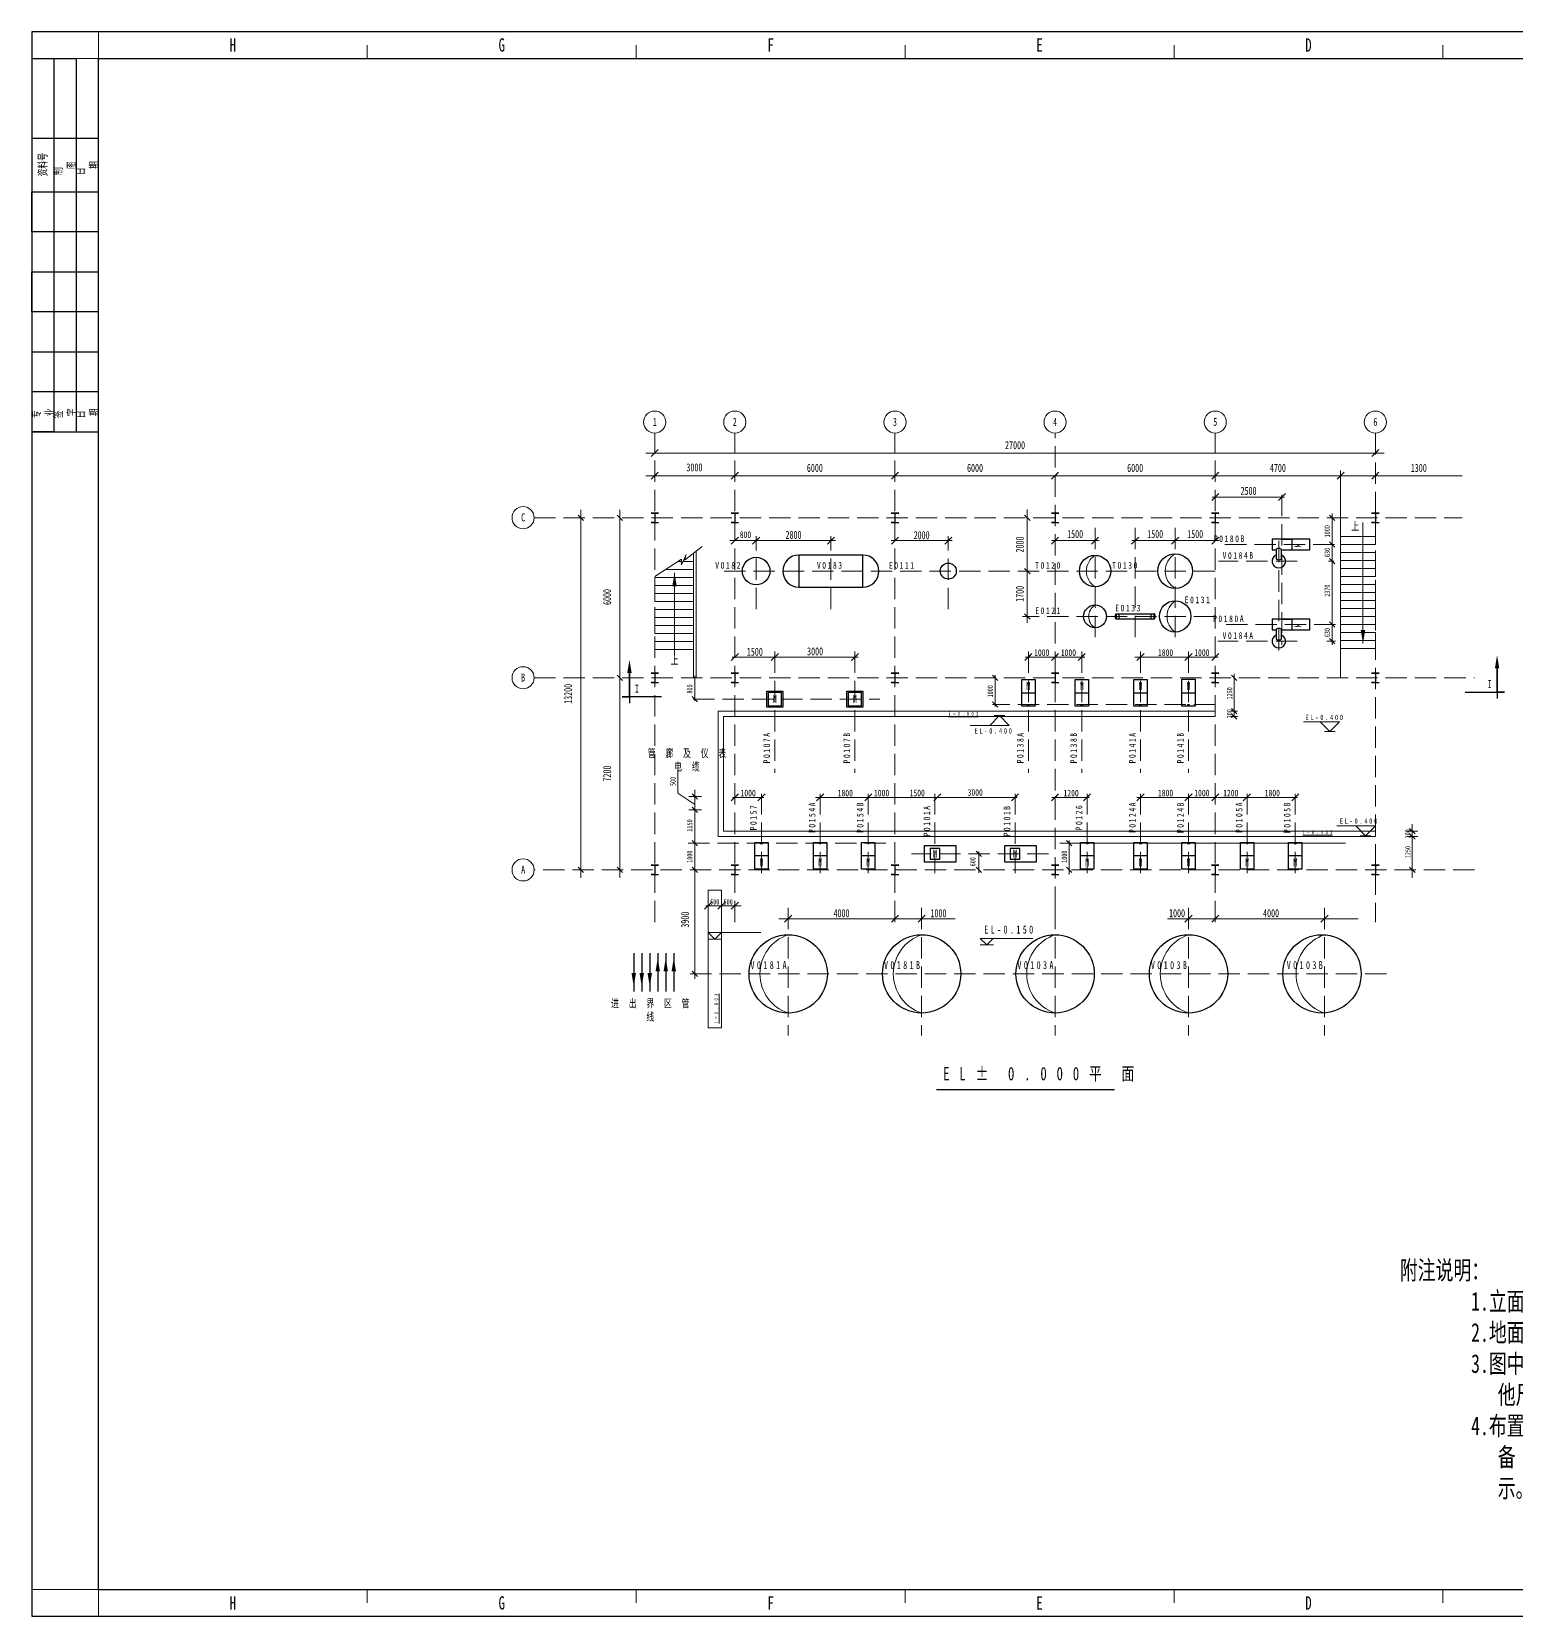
# Model space of a CAD drawing. Header units: millimetres. Extents: x -597 to 841, y 0 to 594.
# Drawn here: x 0 to 556, y 0 to 594 of the extents above; entities that cross this region are included whole.
import ezdxf

# ---------------------------------------------------------------- set-up
doc = ezdxf.new("R2010")
doc.units = ezdxf.units.MM
doc.linetypes.add('ACAD_ISO02W100', pattern=[11, 8, -3])
doc.layers.add('虚线', color=6, linetype='ACAD_ISO02W100', lineweight=18)
doc.styles.add('长仿宋', font='STFANGSO.TTF', dxfattribs={"width": 0.7})

msp = doc.modelspace()

# ---------------------------------------------------------------- linework, layer by layer
at = {"lineweight": 15}
for p, q in [((25, 584), (25, 594)), ((125.75, 584), (125.75, 589)), ((226.5, 589), (226.5, 584)), ((327.25, 589), (327.25, 584)), ((428, 589), (428, 584)), ((528.75, 589), (528.75, 584)), ((25, 584), (16.67, 584)), ((230.07, 436.04), (506.7, 436.04)), ((234.77, 437.36), (232.11, 434.73)), ((504.77, 437.36), (502.11, 434.73)), ((503.44, 436.04), (504.77, 437.36)), ((234.77, 428.83), (232.11, 426.2)), ((233.44, 427.51), (234.77, 428.83)), ((264.77, 428.83), (262.11, 426.2)), ((263.44, 427.51), (264.77, 428.83)), ((324.77, 428.83), (322.11, 426.2)), ((323.44, 427.51), (324.77, 428.83)), ((384.77, 428.83), (382.11, 426.2)), ((383.44, 427.51), (384.77, 428.83)), ((444.77, 428.83), (442.11, 426.2)), ((443.44, 427.51), (444.77, 428.83)), ((491.77, 428.83), (489.11, 426.2)), ((490.44, 429.5), (490.44, 351.81)), ((490.44, 427.51), (491.77, 428.83)), ((504.77, 428.83), (502.11, 426.2)), ((503.44, 427.51), (504.77, 428.83)), ((535.96, 427.51), (230.07, 427.51)), ((444.77, 420.87), (442.11, 418.24)), ((442.33, 419.55), (469.38, 419.55)), ((443.44, 419.55), (444.77, 420.87)), ((469.77, 420.87), (467.11, 418.24)), ((468.44, 419.55), (469.77, 420.87)), ((204.74, 412.81), (206.75, 410.79)), ((205.73, 276.84), (205.73, 414.79)), ((219.36, 412.81), (221.37, 410.79)), ((220.35, 414.79), (220.35, 276.84)), ((372.04, 412.81), (374.05, 410.79)), ((373.03, 414.91), (373.03, 372.45)), ((487.3, 411.81), (486.31, 412.81)), ((486.31, 412.81), (488.32, 410.79)), ((487.3, 413.33), (487.3, 364.14)), ((498.8, 410.02), (498.8, 364.68)), ((264.77, 404.55), (262.11, 401.92)), ((263.44, 403.23), (264.77, 404.55)), ((272.77, 404.55), (270.11, 401.92)), ((271.44, 403.23), (272.77, 404.55)), ((300.77, 404.55), (298.11, 401.92)), ((299.44, 403.23), (300.77, 404.55)), ((324.77, 404.55), (322.11, 401.92)), ((323.44, 403.23), (324.77, 404.55)), ((344.77, 404.55), (342.11, 401.92)), ((343.44, 403.23), (344.77, 404.55)), ((384.77, 404.55), (382.11, 401.92)), ((383.44, 403.23), (384.77, 404.55)), ((399.77, 404.55), (397.11, 401.92)), ((398.44, 403.23), (399.77, 404.55)), ((414.77, 404.55), (412.11, 401.92)), ((413.44, 403.23), (414.77, 404.55)), ((429.77, 404.55), (427.11, 401.92)), ((428.44, 403.23), (429.77, 404.55)), ((444.77, 404.55), (442.11, 401.92)), ((443.44, 403.23), (444.77, 404.55)), ((490.44, 404.81), (503.44, 404.81)), ((503.44, 404.81), (503.44, 401.81)), ((245.26, 398.03), (243.47, 394.14)), ((244.64, 395.85), (251.17, 400.98)), ((244.64, 395.85), (245.26, 398.03)), ((247.94, 351.81), (247.94, 398.44)), ((248.94, 351.81), (248.94, 399.22)), ((301.14, 403.23), (261.57, 403.23)), ((344.9, 403.23), (322.07, 403.23)), ((399.9, 403.23), (382.04, 403.23)), ((429.9, 403.23), (412.16, 403.23)), ((444.9, 403.23), (422.07, 403.23)), ((486.31, 402.81), (488.32, 400.79)), ((503.44, 401.81), (490.44, 401.81)), ((490.44, 401.81), (490.44, 398.81)), ((490.44, 398.81), (503.44, 398.81)), ((503.44, 398.81), (503.44, 395.81)), ((243.47, 396.28), (233.44, 389.73)), ((247.94, 392.44), (237.59, 392.44)), ((243.47, 395.44), (242.18, 395.44)), ((243.47, 394.14), (243.47, 396.28)), ((247.94, 395.44), (244.07, 395.44)), ((372.04, 392.81), (374.05, 390.79)), ((486.31, 396.51), (488.32, 394.49)), ((503.44, 395.81), (490.44, 395.81)), ((490.44, 395.81), (490.44, 392.81)), ((490.44, 392.81), (503.44, 392.81)), ((503.44, 392.81), (503.44, 389.81)), ((247.94, 389.44), (233.44, 389.44)), ((233.44, 389.44), (233.44, 386.44)), ((233.44, 386.44), (247.94, 386.44)), ((240.86, 360.14), (240.86, 391.1)), ((247.94, 386.44), (247.94, 383.44)), ((503.44, 389.81), (490.44, 389.81)), ((490.44, 389.81), (490.44, 386.81)), ((490.44, 386.81), (503.44, 386.81)), ((503.44, 386.81), (503.44, 383.81)), ((247.94, 383.44), (233.44, 383.44)), ((233.44, 383.44), (233.44, 380.44)), ((233.44, 380.44), (247.94, 380.44)), ((247.94, 380.44), (247.94, 377.44)), ((503.44, 383.81), (490.44, 383.81)), ((490.44, 383.81), (490.44, 380.81)), ((490.44, 380.81), (503.44, 380.81)), ((503.44, 380.81), (503.44, 377.81)), ((247.94, 377.44), (233.44, 377.44)), ((233.44, 377.44), (233.44, 374.44)), ((233.44, 374.44), (247.94, 374.44)), ((247.94, 374.44), (247.94, 371.44)), ((372.04, 375.81), (374.05, 373.79)), ((503.44, 377.81), (490.44, 377.81)), ((490.44, 377.81), (490.44, 374.81)), ((490.44, 374.81), (503.44, 374.81)), ((503.44, 374.81), (503.44, 371.81)), ((247.94, 371.44), (233.44, 371.44)), ((233.44, 371.44), (233.44, 368.44)), ((233.44, 368.44), (247.94, 368.44)), ((247.94, 368.44), (247.94, 365.44)), ((486.31, 372.81), (488.32, 370.79)), ((503.44, 371.81), (490.44, 371.81)), ((490.44, 371.81), (490.44, 368.81)), ((490.44, 368.81), (503.44, 368.81)), ((503.44, 368.81), (503.44, 365.81)), ((247.94, 365.44), (233.44, 365.44)), ((233.44, 365.44), (233.44, 362.44)), ((233.44, 362.44), (247.94, 362.44)), ((486.31, 366.51), (488.32, 364.49)), ((503.44, 365.81), (490.44, 365.81)), ((490.44, 365.81), (490.44, 362.81)), ((490.44, 362.81), (503.44, 362.81)), ((264.77, 360.92), (262.11, 358.3)), ((279.89, 359.6), (262.47, 359.6)), ((262.47, 359.6), (309.6, 359.6)), ((263.44, 359.6), (264.77, 360.92)), ((279.77, 360.92), (277.11, 358.3)), ((278.44, 359.6), (279.77, 360.92)), ((309.77, 360.92), (307.11, 358.3)), ((308.44, 359.6), (309.77, 360.92)), ((374.77, 360.92), (372.11, 358.3)), ((372.2, 359.6), (394.6, 359.6)), ((373.44, 359.6), (374.77, 360.92)), ((384.77, 360.92), (382.11, 358.3)), ((383.44, 359.6), (384.77, 360.92)), ((394.77, 360.92), (392.11, 358.3)), ((393.44, 359.6), (394.77, 360.92)), ((413.32, 359.6), (444.6, 359.6)), ((416.77, 360.92), (414.11, 358.3)), ((415.44, 359.6), (416.77, 360.92)), ((434.77, 360.92), (432.11, 358.3)), ((433.44, 359.6), (434.77, 360.92)), ((444.77, 360.92), (442.11, 358.3)), ((443.44, 359.6), (444.77, 360.92)), ((219.36, 352.81), (221.37, 350.79)), ((248.44, 343.81), (248.44, 352.58)), ((248.44, 352.58), (248.44, 343.21)), ((360.03, 352.81), (362.04, 350.79)), ((361.02, 340.99), (361.02, 352.8)), ((449.53, 352.81), (451.55, 350.79)), ((450.52, 353.27), (450.52, 336.89)), ((247.45, 344.81), (249.46, 342.79)), ((257.23, 292.31), (257.23, 339.31)), ((257.23, 339.31), (443.44, 339.31)), ((360.03, 342.81), (362.04, 340.79)), ((443.44, 339.31), (443.44, 337.31)), ((450.52, 339.31), (449.23, 339.31)), ((449.23, 339.31), (451.73, 339.31)), ((449.53, 340.31), (451.55, 338.29)), ((451.73, 339.31), (450.52, 339.31)), ((450.52, 339.31), (450.52, 337.31)), ((443.44, 337.31), (259.23, 337.31)), ((259.23, 337.31), (259.23, 294.31)), ((366.28, 333.95), (351.65, 333.95)), ((358.98, 333.95), (362.63, 337.65)), ((360.63, 337.65), (364.63, 337.65)), ((362.63, 337.65), (366.28, 333.95)), ((450.52, 337.31), (449.23, 337.31)), ((449.23, 337.31), (451.73, 337.31)), ((449.53, 338.31), (451.55, 336.29)), ((490.01, 335.34), (476.53, 335.34)), ((486.36, 331.63), (482.71, 335.34)), ((490.01, 335.34), (486.36, 331.63)), ((488.36, 331.63), (484.36, 331.63)), ((242.15, 308.59), (242.15, 317.42)), ((248.44, 279.81), (248.44, 309.76)), ((248.44, 309.76), (248.44, 238.98)), ((248.44, 304.37), (242.15, 308.59)), ((248.44, 307.31), (246.22, 307.31)), ((246.22, 307.31), (250.91, 307.31)), ((247.45, 308.31), (249.46, 306.29)), ((247.45, 303.31), (249.46, 301.29)), ((264.77, 308.29), (262.11, 305.66)), ((274.29, 306.97), (262.56, 306.97)), ((263.44, 306.97), (264.77, 308.29)), ((274.77, 308.29), (272.11, 305.66)), ((273.44, 306.97), (274.77, 308.29)), ((302.55, 306.97), (293.7, 306.97)), ((296.77, 308.29), (294.11, 305.66)), ((295.44, 306.97), (296.77, 308.29)), ((313.42, 306.97), (301.69, 306.97)), ((314.76, 308.29), (312.1, 305.66)), ((324.29, 306.97), (312.56, 306.97)), ((313.42, 306.97), (314.76, 308.29)), ((328.42, 306.97), (316.69, 306.97)), ((339.29, 306.97), (327.56, 306.97)), ((346.13, 306.97), (334.4, 306.97)), ((340.63, 308.29), (337.97, 305.66)), ((339.29, 306.97), (340.63, 308.29)), ((355.21, 306.97), (343.48, 306.97)), ((362.13, 306.97), (350.4, 306.97)), ((369.29, 306.97), (357.56, 306.97)), ((369.77, 308.29), (367.11, 305.66)), ((368.44, 306.97), (369.77, 308.29)), ((384.77, 308.29), (382.11, 305.66)), ((389.53, 306.97), (382.17, 306.97)), ((383.44, 306.97), (384.77, 308.29)), ((396.29, 306.97), (384.56, 306.97)), ((396.77, 308.29), (394.11, 305.66)), ((395.44, 306.97), (396.77, 308.29)), ((423.42, 306.97), (414.06, 306.97)), ((416.77, 308.29), (414.11, 305.66)), ((415.44, 306.97), (416.77, 308.29)), ((434.29, 306.97), (422.56, 306.97)), ((442.21, 306.97), (430.49, 306.97)), ((442.32, 306.97), (430.6, 306.97)), ((443.07, 306.97), (431.34, 306.97)), ((434.77, 308.29), (432.11, 305.66)), ((444.29, 306.97), (432.56, 306.97)), ((433.44, 306.97), (434.77, 308.29)), ((444.77, 308.29), (442.11, 305.66)), ((443.44, 306.97), (444.77, 308.29)), ((456.29, 306.97), (444.56, 306.97)), ((456.61, 308.29), (453.95, 305.66)), ((455.27, 306.97), (456.61, 308.29)), ((467, 306.97), (455.27, 306.97)), ((474.29, 306.97), (462.56, 306.97)), ((474.77, 308.29), (472.11, 305.66)), ((473.44, 306.97), (474.77, 308.29)), ((248.44, 302.31), (246.22, 302.31)), ((246.22, 302.31), (250.91, 302.31)), ((503.44, 292.31), (257.23, 292.31)), ((259.23, 294.31), (503.44, 294.31)), ((503.44, 296.31), (488.95, 296.31)), ((499.79, 292.61), (496.14, 296.31)), ((501.79, 292.61), (497.79, 292.61)), ((503.44, 296.31), (499.79, 292.61)), ((499.79, 292.61), (501.29, 292.61)), ((503.44, 294.31), (503.44, 292.31)), ((517.29, 294.31), (515.28, 294.31)), ((515.28, 294.31), (519.41, 294.31)), ((517.29, 292.31), (515.28, 292.31)), ((515.28, 292.31), (519.41, 292.31)), ((516.29, 295.31), (518.31, 293.29)), ((516.29, 293.31), (518.31, 291.29)), ((517.29, 276.82), (517.29, 296.88)), ((517.29, 292.31), (517.29, 294.31)), ((519.41, 292.31), (517.29, 292.31)), ((247.45, 290.81), (249.46, 288.79)), ((353.85, 286.81), (355.86, 284.79)), ((354.84, 278.72), (354.84, 286.73)), ((492.31, 289.81), (385.22, 289.81)), ((387.76, 290.81), (389.77, 288.79)), ((388.75, 278.06), (388.75, 290.87)), ((204.74, 280.81), (206.75, 278.79)), ((219.36, 280.81), (221.37, 278.79)), ((247.45, 280.81), (249.46, 278.79)), ((353.85, 280.81), (355.86, 278.79)), ((387.76, 280.81), (389.77, 278.79)), ((516.29, 280.81), (518.31, 278.79)), ((254.77, 267.7), (252.11, 265.07)), ((253.44, 220.63), (253.44, 272.14)), ((253.44, 272.14), (258.44, 272.14)), ((253.44, 266.38), (254.77, 267.7)), ((259.77, 267.7), (257.11, 265.07)), ((258.44, 272.14), (258.44, 266.38)), ((258.44, 266.38), (259.77, 267.7)), ((264.77, 267.7), (262.11, 265.07)), ((263.44, 266.38), (264.77, 267.7)), ((263.44, 266.38), (252.53, 266.38)), ((252.53, 266.38), (265.85, 266.38)), ((258.44, 266.38), (258.44, 220.63)), ((279.94, 261.47), (346.04, 261.47)), ((284.77, 262.79), (282.11, 260.17)), ((324.77, 262.79), (322.11, 260.17)), ((334.77, 262.79), (332.11, 260.17)), ((425.6, 261.47), (496.96, 261.47)), ((434.77, 262.79), (432.11, 260.17)), ((444.77, 262.79), (442.11, 260.17)), ((485.7, 262.79), (483.04, 260.17)), ((255.94, 253.88), (253.44, 256.34)), ((253.44, 256.34), (258.4, 256.34)), ((255.94, 253.88), (258.44, 256.38)), ((258.4, 256.34), (273.22, 256.34)), ((253.44, 253.88), (258.44, 253.88)), ((357.87, 251.68), (355.37, 254.14)), ((355.37, 254.14), (360.33, 254.14)), ((355.37, 251.68), (360.37, 251.68)), ((357.87, 251.68), (360.37, 254.18)), ((360.33, 254.14), (375.15, 254.14)), ((247.45, 241.81), (249.46, 239.79)), ((258.44, 220.63), (253.44, 220.63)), ((25, 10), (0, 10)), ((0, 10), (25, 10)), ((25, 10), (25, 0)), ((125.75, 10), (125.75, 5)), ((125.75, 5), (125.75, 10)), ((125.75, 10), (226.5, 10)), ((226.5, 10), (226.5, 5)), ((327.25, 10), (327.25, 5)), ((428, 10), (428, 5)), ((528.75, 10), (528.75, 5))]:
    msp.add_line(p, q, dxfattribs=at)
for p, q in [((0, 584), (16.67, 584)), ((8.33, 584), (8.33, 444)), ((16.67, 584), (16.67, 444)), ((25, 554), (0, 554)), ((25, 534), (25, 554)), ((0, 519), (0, 534)), ((0, 534), (25, 534)), ((25, 519), (0, 519)), ((25, 504), (25, 519)), ((0, 489), (0, 504)), ((0, 504), (25, 504)), ((25, 489), (0, 489)), ((25, 474), (25, 489)), ((0, 474), (25, 474)), ((25, 459), (0, 459)), ((8.33, 444), (0, 444)), ((0, 444), (25, 444))]:
    msp.add_line(p, q)
at = {"lineweight": 30}
for p, q in [((25, 10), (25, 584)), ((25, 584), (831, 584)), ((233.44, 413.57), (232.04, 413.57)), ((232.04, 413.57), (234.84, 413.57)), ((233.44, 410.06), (232.04, 410.06)), ((232.04, 410.06), (234.84, 410.06)), ((234.84, 413.57), (233.44, 413.57)), ((233.44, 413.57), (233.44, 410.06)), ((263.44, 413.57), (262.04, 413.57)), ((262.04, 413.57), (264.84, 413.57)), ((263.44, 410.06), (262.04, 410.06)), ((262.04, 410.06), (264.84, 410.06)), ((264.84, 413.57), (263.44, 413.57)), ((263.44, 413.57), (263.44, 410.06)), ((323.44, 413.57), (322.04, 413.57)), ((322.04, 413.57), (324.84, 413.57)), ((323.44, 410.06), (322.04, 410.06)), ((322.04, 410.06), (324.84, 410.06)), ((324.84, 413.57), (323.44, 413.57)), ((323.44, 413.57), (323.44, 410.06)), ((383.44, 413.57), (382.04, 413.57)), ((382.04, 413.57), (384.84, 413.57)), ((383.44, 410.06), (382.04, 410.06)), ((382.04, 410.06), (384.84, 410.06)), ((384.84, 413.57), (383.44, 413.57)), ((383.44, 413.57), (383.44, 410.06)), ((443.44, 413.57), (442.04, 413.57)), ((442.04, 413.57), (444.84, 413.57)), ((443.44, 410.06), (442.04, 410.06)), ((442.04, 410.06), (444.84, 410.06)), ((444.84, 413.57), (443.44, 413.57)), ((443.44, 413.57), (443.44, 410.06)), ((503.44, 413.57), (502.04, 413.57)), ((502.04, 413.57), (504.84, 413.57)), ((503.44, 410.06), (502.04, 410.06)), ((502.04, 410.06), (504.84, 410.06)), ((504.84, 413.57), (503.44, 413.57)), ((503.44, 413.57), (503.44, 410.06)), ((468.44, 403.81), (464.73, 403.81)), ((464.73, 403.81), (464.73, 399.81)), ((464.73, 399.81), (466.25, 399.81)), ((466.25, 399.81), (466.25, 396.53)), ((468.25, 396.53), (468.25, 399.81)), ((468.25, 399.81), (478.91, 399.81)), ((478.91, 403.81), (468.44, 403.81)), ((468.44, 403.81), (472.12, 403.81)), ((472.12, 403.81), (472.12, 399.81)), ((478.91, 399.81), (478.91, 403.81)), ((299.44, 397.81), (287.44, 397.81)), ((287.44, 397.81), (287.44, 385.81)), ((311.44, 397.81), (296.24, 397.81)), ((311.44, 385.81), (311.44, 397.81)), ((287.44, 385.81), (311.44, 385.81)), ((406.44, 374.81), (406.44, 375.81)), ((406.44, 375.81), (420.44, 375.81)), ((406.44, 373.81), (406.44, 374.81)), ((407.44, 373.81), (407.44, 375.81)), ((419.44, 373.81), (419.44, 375.81)), ((420.44, 375.81), (420.44, 373.81)), ((420.44, 373.81), (406.44, 373.81)), ((468.44, 373.81), (464.73, 373.81)), ((464.73, 373.81), (464.73, 369.81)), ((464.73, 369.81), (466.25, 369.81)), ((466.25, 369.81), (466.25, 366.53)), ((468.25, 369.81), (478.91, 369.81)), ((468.25, 366.53), (468.25, 369.81)), ((478.91, 373.81), (468.44, 373.81)), ((468.44, 373.81), (472.12, 373.81)), ((472.12, 373.81), (472.12, 369.81)), ((478.91, 369.81), (478.91, 373.81)), ((223.98, 344.73), (223.98, 356.63)), ((223.98, 356.63), (223.98, 342.31)), ((549.05, 346.47), (549.05, 358.37)), ((549.05, 358.37), (549.05, 344.06)), ((233.44, 353.57), (232.04, 353.57)), ((232.04, 353.57), (234.84, 353.57)), ((234.84, 353.57), (233.44, 353.57)), ((233.44, 353.57), (233.44, 350.06)), ((263.44, 353.57), (262.04, 353.57)), ((262.04, 353.57), (264.84, 353.57)), ((264.84, 353.57), (263.44, 353.57)), ((263.44, 353.57), (263.44, 350.06)), ((323.44, 353.57), (322.04, 353.57)), ((322.04, 353.57), (324.84, 353.57)), ((324.84, 353.57), (323.44, 353.57)), ((323.44, 353.57), (323.44, 350.06)), ((370.94, 341.21), (370.94, 351.21)), ((370.94, 351.21), (375.94, 351.21)), ((375.94, 351.21), (375.94, 341.21)), ((383.44, 353.57), (382.04, 353.57)), ((382.04, 353.57), (384.84, 353.57)), ((384.84, 353.57), (383.44, 353.57)), ((383.44, 353.57), (383.44, 350.06)), ((390.94, 341.21), (390.94, 351.21)), ((390.94, 351.21), (395.94, 351.21)), ((395.94, 351.21), (395.94, 341.21)), ((412.94, 341.21), (412.94, 351.21)), ((412.94, 351.21), (417.94, 351.21)), ((417.94, 351.21), (417.94, 341.21)), ((430.94, 341.23), (430.94, 351.23)), ((430.94, 351.23), (435.94, 351.23)), ((435.94, 351.23), (435.94, 341.23)), ((443.44, 353.57), (442.04, 353.57)), ((442.04, 353.57), (444.84, 353.57)), ((444.84, 353.57), (443.44, 353.57)), ((443.44, 353.57), (443.44, 350.06)), ((503.44, 353.57), (502.04, 353.57)), ((502.04, 353.57), (504.84, 353.57)), ((504.84, 353.57), (503.44, 353.57)), ((503.44, 353.57), (503.44, 350.06)), ((235.92, 344.73), (221.2, 344.73)), ((221.2, 344.73), (223.98, 344.73)), ((233.44, 350.06), (232.04, 350.06)), ((232.04, 350.06), (234.84, 350.06)), ((263.44, 350.06), (262.04, 350.06)), ((262.04, 350.06), (264.84, 350.06)), ((275.44, 340.81), (275.44, 346.81)), ((275.44, 346.81), (281.44, 346.81)), ((278.44, 346.31), (275.94, 346.31)), ((275.94, 346.31), (275.94, 341.31)), ((280.94, 346.31), (278.44, 346.31)), ((280.94, 341.31), (280.94, 346.31)), ((281.44, 346.81), (281.44, 340.81)), ((305.44, 340.81), (305.44, 346.81)), ((305.44, 346.81), (311.44, 346.81)), ((308.44, 346.31), (305.94, 346.31)), ((305.94, 346.31), (305.94, 341.31)), ((310.94, 346.31), (308.44, 346.31)), ((310.94, 341.31), (310.94, 346.31)), ((311.44, 346.81), (311.44, 340.81)), ((323.44, 350.06), (322.04, 350.06)), ((322.04, 350.06), (324.84, 350.06)), ((370.94, 346.21), (375.94, 346.21)), ((383.44, 350.06), (382.04, 350.06)), ((382.04, 350.06), (384.84, 350.06)), ((390.94, 346.21), (395.94, 346.21)), ((412.94, 346.21), (417.94, 346.21)), ((430.94, 346.23), (435.94, 346.23)), ((443.44, 350.06), (442.04, 350.06)), ((442.04, 350.06), (444.84, 350.06)), ((503.44, 350.06), (502.04, 350.06)), ((502.04, 350.06), (504.84, 350.06)), ((537.11, 346.47), (551.83, 346.47)), ((551.83, 346.47), (549.05, 346.47)), ((278.44, 340.81), (275.44, 340.81)), ((275.94, 341.31), (280.94, 341.31)), ((281.44, 340.81), (278.44, 340.81)), ((308.44, 340.81), (305.44, 340.81)), ((305.94, 341.31), (310.94, 341.31)), ((311.44, 340.81), (308.44, 340.81)), ((373.44, 341.21), (370.94, 341.21)), ((375.94, 341.21), (373.44, 341.21)), ((393.44, 341.21), (390.94, 341.21)), ((395.94, 341.21), (393.44, 341.21)), ((415.44, 341.21), (412.94, 341.21)), ((417.94, 341.21), (415.44, 341.21)), ((433.44, 341.23), (430.94, 341.23)), ((435.94, 341.23), (433.44, 341.23)), ((270.94, 280.1), (270.94, 290.1)), ((270.94, 290.1), (273.44, 290.1)), ((273.44, 290.1), (275.94, 290.1)), ((275.94, 290.1), (275.94, 280.1)), ((292.94, 280.11), (292.94, 290.11)), ((292.94, 290.11), (295.44, 290.11)), ((295.44, 290.11), (297.94, 290.11)), ((297.94, 290.11), (297.94, 280.11)), ((310.94, 280.11), (310.94, 290.11)), ((310.94, 290.11), (313.44, 290.11)), ((313.44, 290.11), (315.94, 290.11)), ((315.94, 290.11), (315.94, 280.11)), ((338.44, 288.81), (334.44, 288.81)), ((334.44, 288.81), (334.44, 282.81)), ((338.44, 287.81), (336.64, 287.81)), ((336.64, 287.81), (336.64, 283.81)), ((346.44, 288.81), (338.44, 288.81)), ((340.24, 287.81), (338.44, 287.81)), ((340.24, 283.81), (340.24, 287.81)), ((346.44, 282.81), (346.44, 288.81)), ((368.44, 288.81), (364.44, 288.81)), ((364.44, 288.81), (364.44, 282.81)), ((368.44, 287.81), (366.64, 287.81)), ((366.64, 287.81), (366.64, 283.81)), ((376.44, 288.81), (368.44, 288.81)), ((370.24, 287.81), (368.44, 287.81)), ((370.24, 283.81), (370.24, 287.81)), ((376.44, 282.81), (376.44, 288.81)), ((392.94, 280.11), (392.94, 290.11)), ((392.94, 290.11), (395.44, 290.11)), ((395.44, 290.11), (397.94, 290.11)), ((397.94, 290.11), (397.94, 280.11)), ((412.94, 280.1), (412.94, 290.1)), ((412.94, 290.1), (415.44, 290.1)), ((415.44, 290.1), (417.94, 290.1)), ((417.94, 290.1), (417.94, 280.1)), ((430.94, 280.1), (430.94, 290.1)), ((430.94, 290.1), (433.44, 290.1)), ((433.44, 290.1), (435.94, 290.1)), ((435.94, 290.1), (435.94, 280.1)), ((452.94, 280.11), (452.94, 290.11)), ((452.94, 290.11), (455.44, 290.11)), ((455.44, 290.11), (457.94, 290.11)), ((457.94, 290.11), (457.94, 280.11)), ((470.94, 280.1), (470.94, 290.1)), ((470.94, 290.1), (473.44, 290.1)), ((473.44, 290.1), (475.94, 290.1)), ((475.94, 290.1), (475.94, 280.1)), ((233.44, 281.57), (232.04, 281.57)), ((232.04, 281.57), (234.84, 281.57)), ((234.84, 281.57), (233.44, 281.57)), ((233.44, 281.57), (233.44, 278.06)), ((263.44, 281.57), (262.04, 281.57)), ((262.04, 281.57), (264.84, 281.57)), ((264.84, 281.57), (263.44, 281.57)), ((263.44, 281.57), (263.44, 278.06)), ((275.94, 285.1), (270.94, 285.1)), ((275.94, 280.1), (270.94, 280.1)), ((297.94, 285.11), (292.94, 285.11)), ((297.94, 280.11), (292.94, 280.11)), ((315.94, 285.11), (310.94, 285.11)), ((315.94, 280.11), (310.94, 280.11)), ((323.44, 281.57), (322.04, 281.57)), ((322.04, 281.57), (324.84, 281.57)), ((324.84, 281.57), (323.44, 281.57)), ((323.44, 281.57), (323.44, 278.06)), ((334.44, 282.81), (338.44, 282.81)), ((336.64, 283.81), (338.44, 283.81)), ((338.44, 283.81), (340.24, 283.81)), ((338.44, 282.81), (346.44, 282.81)), ((364.44, 282.81), (368.44, 282.81)), ((366.64, 283.81), (368.44, 283.81)), ((368.44, 283.81), (370.24, 283.81)), ((368.44, 282.81), (376.44, 282.81)), ((383.44, 281.57), (382.04, 281.57)), ((382.04, 281.57), (384.84, 281.57)), ((384.84, 281.57), (383.44, 281.57)), ((383.44, 281.57), (383.44, 278.06)), ((397.94, 285.11), (392.94, 285.11)), ((397.94, 280.11), (392.94, 280.11)), ((417.94, 285.1), (412.94, 285.1)), ((417.94, 280.1), (412.94, 280.1)), ((435.94, 285.1), (430.94, 285.1)), ((435.94, 280.1), (430.94, 280.1)), ((443.44, 281.57), (442.04, 281.57)), ((442.04, 281.57), (444.84, 281.57)), ((444.84, 281.57), (443.44, 281.57)), ((443.44, 281.57), (443.44, 278.06)), ((457.94, 285.11), (452.94, 285.11)), ((457.94, 280.11), (452.94, 280.11)), ((475.94, 285.1), (470.94, 285.1)), ((475.94, 280.1), (470.94, 280.1)), ((503.44, 281.57), (502.04, 281.57)), ((502.04, 281.57), (504.84, 281.57)), ((504.84, 281.57), (503.44, 281.57)), ((503.44, 281.57), (503.44, 278.06)), ((233.44, 278.06), (232.04, 278.06)), ((232.04, 278.06), (234.84, 278.06)), ((263.44, 278.06), (262.04, 278.06)), ((262.04, 278.06), (264.84, 278.06)), ((323.44, 278.06), (322.04, 278.06)), ((322.04, 278.06), (324.84, 278.06)), ((383.44, 278.06), (382.04, 278.06)), ((382.04, 278.06), (384.84, 278.06)), ((443.44, 278.06), (442.04, 278.06)), ((442.04, 278.06), (444.84, 278.06)), ((503.44, 278.06), (502.04, 278.06)), ((502.04, 278.06), (504.84, 278.06)), ((225.57, 248.52), (225.57, 234.21)), ((228.57, 248.52), (228.57, 234.21)), ((231.57, 248.52), (231.57, 234.21)), ((234.57, 248.52), (234.57, 234.21)), ((237.57, 248.52), (237.57, 234.21)), ((240.57, 248.52), (240.57, 234.21)), ((339.02, 197.51), (405.76, 197.51)), ((25, 10), (831, 10))]:
    msp.add_line(p, q, dxfattribs=at)
msp.add_lwpolyline([(0, 0), (841, 0), (841, 594), (0, 594)], close=True)
at = {"lineweight": 15}
for centre in [(233.44, 447.65), (263.44, 447.65), (323.44, 447.65), (383.44, 447.65), (443.44, 447.65), (503.44, 447.65), (184.13, 411.81), (184.13, 351.81), (184.13, 279.81)]:
    msp.add_circle(centre, 4.15, dxfattribs=at)
at = {"lineweight": 30}
for centre, radius in [((428.44, 391.81), 6.5), ((271.44, 391.81), 5.18), ((343.44, 391.81), 3), ((398.44, 391.81), 5.9), ((428.44, 374.81), 5.9), ((398.44, 374.81), 4.29), ((373.44, 341.51), 0.299), ((393.44, 341.51), 0.299), ((415.44, 341.51), 0.299), ((433.44, 341.53), 0.299), ((273.44, 289.8), 0.299), ((295.44, 289.81), 0.299), ((313.44, 289.81), 0.299), ((395.44, 289.81), 0.299), ((415.44, 289.8), 0.299), ((433.44, 289.8), 0.299), ((455.44, 289.81), 0.299), ((473.44, 289.8), 0.299), ((283.44, 240.81), 14.67), ((333.44, 240.81), 14.67), ((383.44, 240.81), 14.67), ((433.44, 240.81), 14.67), ((483.44, 240.81), 14.67)]:
    msp.add_circle(centre, radius, dxfattribs=at)
at = {"lineweight": 15}
for centre, radius, start, end in [((432.3, 391.81), 7.56, 120.70184, 239.29816), ((402.13, 391.81), 6.96, 122.03034, 237.96966), ((432.67, 374.81), 7.26, 125.62773, 234.37227), ((401, 374.81), 5, 120.8158, 239.1842), ((288.24, 240.81), 15.41, 108.16317, 251.83683), ((338.24, 240.81), 15.41, 108.16317, 251.83683), ((388.24, 240.81), 15.41, 108.16317, 251.83683), ((438.24, 240.81), 15.41, 108.16317, 251.83683), ((489.16, 240.81), 15.41, 108.16317, 251.83683)]:
    msp.add_arc(centre, radius, start, end, dxfattribs=at)
at = {"lineweight": 30}
for centre, radius, start, end in [((287.44, 391.81), 6, 90, 270), ((311.44, 391.81), 6, 270, 90), ((467.25, 395.51), 2.52, 113.33465, 66.66535), ((467.25, 365.51), 2.52, 113.33465, 66.66535)]:
    msp.add_arc(centre, radius, start, end, dxfattribs=at)
for centre, major_axis, start_param, end_param in [((467.25, 399.81), (-1, 0), 3.141593, 6.283185), ((467.25, 396.53), (-1, 0), 0, 3.141593), ((406.44, 374.81), (0, 1), 0, 3.141593), ((420.44, 374.81), (0, 1), 3.141593, 6.283185), ((467.25, 369.81), (-1, 0), 3.141593, 6.283185), ((467.25, 366.53), (-1, 0), 0, 3.141593)]:
    msp.add_ellipse(centre, major_axis=major_axis, ratio=0.5, start_param=start_param, end_param=end_param, dxfattribs=at)
at = {"lineweight": 15}
for points in [[(240.02, 386.1), (241.69, 386.1), (240.86, 391.1)], [(499.64, 369.68), (497.97, 369.68), (498.8, 364.68)], [(224.81, 353.55), (223.14, 353.55), (223.98, 358.55)], [(548.22, 355.29), (549.88, 355.29), (549.05, 360.29)], [(233.74, 241.74), (235.4, 241.74), (234.57, 246.74)], [(236.74, 241.74), (238.4, 241.74), (237.57, 246.74)], [(239.74, 241.74), (241.4, 241.74), (240.57, 246.74)], [(226.4, 241.1), (224.74, 241.1), (225.57, 236.1)], [(229.4, 241.1), (227.74, 241.1), (228.57, 236.1)], [(232.4, 241.1), (230.74, 241.1), (231.57, 236.1)]]:
    msp.add_solid(points, dxfattribs=at)
at = {"layer": '虚线', "lineweight": 15}
for p, q in [((233.44, 260.25), (233.44, 443.5)), ((263.44, 260.25), (263.44, 443.5)), ((323.44, 260.25), (323.44, 443.5)), ((383.44, 265.62), (383.44, 443.5)), ((443.44, 260.25), (443.44, 443.5)), ((503.44, 443.5), (503.44, 260.25)), ((468.44, 420.38), (468.44, 364.14)), ((188.28, 411.81), (535.96, 411.81)), ((271.44, 377.58), (271.44, 404.86)), ((299.44, 377.58), (299.44, 404.86)), ((343.44, 377.58), (343.44, 404.86)), ((398.44, 407.98), (398.44, 365.5)), ((413.44, 407.98), (413.44, 365.5)), ((428.44, 407.98), (428.44, 365.5)), ((467.25, 362.09), (467.25, 404.91)), ((488.1, 401.81), (444.64, 401.81)), ((474.09, 395.51), (444.64, 395.51)), ((487.94, 395.51), (485.85, 395.51)), ((443.44, 391.81), (257.5, 391.81)), ((443.44, 374.81), (371.24, 374.81)), ((488.48, 371.81), (444.36, 371.81)), ((474.09, 365.51), (444.36, 365.51)), ((488.55, 365.51), (485.27, 365.51)), ((278.44, 361.66), (278.44, 316.21)), ((308.44, 361.66), (308.44, 316.21)), ((373.44, 361.66), (373.44, 316.21)), ((393.44, 361.66), (393.44, 316.21)), ((415.44, 361.66), (415.44, 316.21)), ((433.44, 361.66), (433.44, 316.21)), ((188.28, 351.81), (540.61, 351.81)), ((247.8, 343.81), (317.77, 343.81)), ((443.44, 341.81), (359.95, 341.81)), ((273.44, 278.54), (273.44, 308.26)), ((295.44, 278.54), (295.44, 308.26)), ((313.44, 278.54), (313.44, 308.26)), ((338.44, 278.54), (338.44, 308.26)), ((368.44, 278.54), (368.44, 308.26)), ((395.44, 278.54), (395.44, 308.26)), ((415.44, 278.54), (415.44, 308.26)), ((433.44, 278.54), (433.44, 308.26)), ((455.44, 278.54), (455.44, 308.26)), ((473.44, 278.54), (473.44, 308.26)), ((245.98, 289.81), (320.66, 289.81)), ((381.01, 285.81), (329.65, 285.81)), ((540.61, 279.81), (188.28, 279.81)), ((283.44, 265.62), (283.44, 217.75)), ((333.44, 265.62), (333.44, 217.75)), ((383.44, 265.62), (383.44, 217.75)), ((433.44, 265.62), (433.44, 217.75)), ((484.36, 265.62), (484.36, 217.75)), ((246.66, 240.81), (509.76, 240.81))]:
    msp.add_line(p, q, dxfattribs=at)

# ---------------------------------------------------------------- texts
at = {"lineweight": 15, "style": '长仿宋'}
for s, width, heights, insert, char_height, attachment_point in [('\\pxqc;H', 100.75, [0], (75.38, 589), 5, 5), ('\\pxqc;G', 100.75, [0], (176.12, 589), 5, 5), ('\\pxqc;F', 100.75, [0], (276.88, 589), 5, 5), ('\\pxqc;E', 100.75, [0], (377.62, 589), 5, 5), ('\\pxqc;D', 100.75, [0], (478.38, 589), 5, 5), ('1', 11.0694, [0], (233.44, 447.74), 3, 5), ('2', 11.0694, [0], (263.44, 447.74), 3, 5), ('3', 11.0694, [0], (323.44, 447.74), 3, 5), ('4', 11.0694, [0], (383.44, 447.74), 3, 5), ('5', 11.0694, [0], (443.44, 447.74), 3, 5), ('6', 11.0694, [0], (503.44, 447.74), 3, 5), ('27000', 270, [0], (368.44, 437.47), 3, 8), ('3000', 30, [0], (248.31, 429.14), 3, 8), ('6000', 60, [0], (293.44, 428.94), 3, 8), ('6000', 60, [0], (353.44, 428.94), 3, 8), ('6000', 60, [0], (413.44, 428.94), 3, 8), ('4700', 47, [0], (466.94, 428.94), 3, 8), ('1300', 32.5236, [0], (519.7, 428.94), 3, 8), ('2500', 25, [3.07], (455.94, 421.87), 3, 5), ('C', 11.0694, [0], (184.13, 411.91), 3, 5), ('\\pxqc;上', 5.777, [0], (493.03, 410.09), 3, 1), ('800', 8, [0], (267.44, 405.44), 2.5, 5), ('2800', 28, [0], (285.44, 405.36), 3, 5), ('2000', 20, [0], (333.44, 405.26), 3, 5), ('1500', 15, [0], (390.94, 405.67), 3, 5), ('1500', 15, [0], (420.94, 405.67), 3, 5), ('1500', 15, [0], (435.94, 405.67), 3, 5), ('\\pxqc;{\\T1.4;P0180B}', 13.1345, [0], (442.35, 405.2), 2.5, 1), ('\\pxqc;{\\T1.4;V0184B}', 13.1345, [0], (445.64, 398.9), 2.5, 1), ('\\pxqc;{\\T1.4;V0182}', 13.1345, [0], (254.55, 395.2), 2.5, 1), ('\\pxqc;{\\T1.4;V0183}', 13.1345, [0], (292.64, 395.2), 2.5, 1), ('\\pxqc;{\\T1.4;E0111}', 13.1345, [0], (319.64, 395.2), 2.5, 1), ('\\pxqc;{\\T1.4;T0120}', 12.8919, [2.59], (374.54, 395.2), 2.5, 1), ('\\pxqc;{\\T1.4;T0130}', 13.1345, [0], (403.28, 395.2), 2.5, 1), ('\\pxqc;{\\T1.4;E0131}', 12.8919, [2.59], (430.57, 382.28), 2.5, 1), ('\\pxqc;{\\T1.4;E0121}', 12.8919, [2.59], (374.54, 378.2), 2.5, 1), ('\\pxqc;{\\T1.4;E0133}', 12.8919, [2.59], (404.54, 379.2), 2.5, 1), ('\\pxqc;{\\T1.4;P0180A}', 13.1345, [0], (442.07, 375.2), 2.5, 1), ('\\pxqc;{\\T1.4;V0184A}', 13.1345, [0], (445.64, 368.9), 2.5, 1), ('1500', 15, [0], (270.94, 361.55), 3, 5), ('3000', 30, [0], (293.52, 360.17), 3, 8), ('1000', 10, [0], (378.44, 361.23), 2.5, 5), ('1000', 10, [0], (388.44, 361.23), 2.5, 5), ('1800', 10, [0], (424.84, 361.23), 2.5, 5), ('1000', 10, [0], (438.44, 361.23), 2.5, 5), ('\\pxqc;上', 5.777, [0], (238, 359.92), 3, 1), ('B', 11.0694, [0], (184.13, 351.91), 3, 5), ('I', 5.8469, [0], (546.26, 349.47), 3, 5), ('I', 5.8469, [0], (226.76, 347.73), 3, 5), ('{\\Li = 0 . 0 0 3}', 12.7185, [0], (343.53, 339.03), 1.5, 1), ('{\\T1.6;EL-0.400}', 16.1982, [0], (353.3, 332.9), 2, 1), ('{\\T1.6;EL-0.400}', 16.1982, [0], (477.35, 337.98), 2, 1), ('{\\T2.25;管廊及仪表电缆}', 34.8775, [0], (247.36, 320.85), 3, 5), ('1000', 10, [0], (268.44, 308.6), 2.5, 5), ('1800', 10, [0], (304.84, 308.6), 2.5, 5), ('1000', 10, [0], (318.44, 308.6), 2.5, 5), ('1500', 15, [0], (331.79, 308.63), 2.5, 5), ('3000', 30, [0], (353.52, 307.54), 2.5, 8), ('1200', 12, [0], (389.44, 308.57), 2.5, 5), ('1800', 10, [0], (424.84, 308.6), 2.5, 5), ('1000', 10, [0], (438.44, 308.6), 2.5, 5), ('1200', 12, [0], (449.27, 308.59), 2.5, 5), ('1800', 10, [0], (464.84, 308.6), 2.5, 5), ('{\\T1.6;EL-0.400}', 16.1982, [0], (490.18, 299.1), 2, 1), ('{\\Li = 0 . 0 0 3}', 12.7185, [0], (476.23, 294.66), 1.5, 1), ('A', 11.0694, [0], (184.13, 279.91), 3, 5), ('500', 5, [0], (255.94, 267.8), 2, 5), ('500', 5, [0], (260.94, 267.8), 2, 5), ('4000', 40, [0], (303.44, 263.55), 3, 5), ('1000', 12.5989, [0], (339.74, 263.55), 3, 5), ('1000', 12.5989, [0], (429.13, 263.55), 3, 5), ('4000', 40, [0], (464.36, 263.55), 3, 5), ('{\\T1.6;EL-0.150}', 16.1982, [0], (356.93, 258.94), 3, 1), ('{\\T1.6;V0181A}', 16.1982, [0], (269.33, 245.62), 3, 1), ('{\\T1.6;V0181B}', 16.1982, [0], (319.33, 245.62), 3, 1), ('{\\T1.6;V0103A}', 16.1982, [0], (369.33, 245.62), 3, 1), ('{\\T1.6;V0103B}', 16.1982, [0], (419.33, 245.62), 3, 1), ('{\\T1.6;V0103B}', 16.1982, [0], (470.25, 245.62), 3, 1), ('{\\T2.25;进出界区管线}', 36.1357, [5.26], (233.6, 227.08), 3, 5), ('{\\T2.55;EL±0.000平面}', 74.9269, [1.83], (341.51, 205.93), 5, 1), ('\\pxqc;H', 100.75, [0], (75.38, 5), 5, 5), ('\\pxqc;G', 100.75, [0], (176.12, 5), 5, 5), ('\\pxqc;F', 100.75, [0], (276.88, 5), 5, 5), ('\\pxqc;E', 100.75, [0], (377.62, 5), 5, 5), ('\\pxqc;D', 100.75, [0], (478.38, 5), 5, 5)]:
    msp.add_mtext_dynamic_manual_height_columns(s, width=width, gutter_width=12.5, heights=heights, dxfattribs=dict(at, insert=insert, char_height=char_height, attachment_point=attachment_point))
at = {"lineweight": 15, "rotation": 90, "style": '长仿宋'}
for s, width, heights, insert, char_height, attachment_point in [('资料号', 14.7054, [8.1], (4.3, 544.14), 3, 5), ('制    图', 9.4154, [8.37], (12.64, 543.97), 3, 5), ('日    期', 9.7761, [8.22], (20.97, 543.97), 3, 5), ('专  业', 8.3333, [0], (4.3, 451.33), 3, 5), ('签  字', 8.3333, [0], (12.64, 451.33), 3, 5), ('日  期', 8.3333, [0], (20.97, 451.33), 3, 5), ('2000', 20, [0], (370.23, 401.78), 3, 5), ('1000', 10, [0], (485.42, 406.75), 2, 5), ('630', 10, [0], (485.42, 398.78), 2, 5), ('2370', 10, [0], (485.42, 384.48), 2, 5), ('6000', 43.911, [0], (215.61, 382.09), 3, 5), ('1700', 20, [0], (370.23, 383.27), 3, 5), ('630', 10, [0], (485.42, 368.74), 2, 5), ('13200', 43.911, [0], (201, 345.79), 3, 5), ('800', 10, [0], (246.56, 347.6), 2, 5), ('1000', 10, [0], (359.15, 346.75), 2, 5), ('1250', 10, [0], (448.83, 345.98), 2, 5), ('200', 10, [0], (448.83, 338.33), 2, 5), ('\\pxqc;{\\T1.4;P0107A}', 13.1345, [0], (274.14, 319.14), 2.5, 1), ('\\pxqc;{\\T1.4;P0107B}', 13.1345, [0], (304.14, 319.14), 2.5, 1), ('\\pxqc;{\\T1.4;P0138A}', 13.1345, [0], (369.14, 319.14), 2.5, 1), ('\\pxqc;{\\T1.4;P0138B}', 13.1345, [0], (389.14, 319.14), 2.5, 1), ('\\pxqc;{\\T1.4;P0141A}', 13.1345, [0], (411.14, 319.14), 2.5, 1), ('\\pxqc;{\\T1.4;P0141B}', 13.1345, [0], (429.14, 319.14), 2.5, 1), ('7200', 43.911, [0], (215.61, 315.89), 3, 5), ('500', 10, [0], (240.27, 312.98), 2, 5), ('\\pxqc;{\\T1.4;P0157}', 13.1345, [0], (269.14, 293.03), 2.5, 1), ('\\pxqc;{\\T1.4;P0154A}', 13.1345, [0], (291.14, 293.05), 2.5, 1), ('\\pxqc;{\\T1.4;P0154B}', 13.1345, [0], (309.14, 293.05), 2.5, 1), ('\\pxqc;{\\T1.4;P0126}', 13.1345, [0], (391.14, 293.05), 2.5, 1), ('\\pxqc;{\\T1.4;P0124A}', 13.1345, [0], (411.14, 293.05), 2.5, 1), ('\\pxqc;{\\T1.4;P0124B}', 13.1345, [0], (429.14, 293.03), 2.5, 1), ('\\pxqc;{\\T1.4;P0105A}', 13.1345, [0], (451.14, 293.05), 2.5, 1), ('\\pxqc;{\\T1.4;P0105B}', 13.1345, [0], (469.14, 293.03), 2.5, 1), ('1150', 10, [0], (246.56, 296.45), 2, 5), ('\\pxqc;{\\T1.4;P0101A}', 13.1345, [0], (334.14, 291.75), 2.5, 1), ('\\pxqc;{\\T1.4;P0101B}', 13.1345, [0], (364.14, 291.75), 2.5, 1), ('200', 10, [0], (515.59, 293.33), 2, 5), ('1000', 10, [0], (246.56, 284.75), 2, 5), ('1000', 10, [0], (386.88, 284.75), 2, 5), ('1250', 10, [0], (515.59, 286.48), 2, 5), ('600', 10, [0], (352.64, 282.84), 2, 5), ('3900', 43.911, [0], (244.81, 261.14), 3, 5), ('{\\Li = 0 . 0 0 3}', 12.7185, [0], (255.75, 222.25), 1.5, 1)]:
    msp.add_mtext_dynamic_manual_height_columns(s, width=width, gutter_width=12.5, heights=heights, dxfattribs=dict(at, insert=insert, char_height=char_height, attachment_point=attachment_point))
at = {"lineweight": 30, "char_height": 2.51, "attachment_point": 1, "rotation": 90, "style": '长仿宋'}
for insert in [(473.22, 400.69), (473.22, 370.69)]:
    msp.add_mtext_dynamic_manual_height_columns('M', width=4.7401, gutter_width=12.53, heights=[0], dxfattribs=dict(at, insert=insert))
at = {"lineweight": 30, "style": '长仿宋'}
for s, width, heights, insert, char_height, attachment_point in [('M', 5, [0], (278.44, 343.81), 3, 5), ('M', 5, [0], (308.44, 343.81), 3, 5), ('M', 5, [0], (373.44, 348.71), 3, 5), ('M', 5, [0], (393.44, 348.71), 3, 5), ('M', 5, [0], (415.44, 348.71), 3, 5), ('M', 5, [0], (433.44, 348.73), 3, 5), ('M', 5, [0], (338.44, 285.89), 3, 5), ('M', 5, [0], (368.44, 285.89), 3, 5), ('M', 5, [0], (273.44, 282.6), 3, 5), ('M', 5, [0], (295.44, 282.61), 3, 5), ('M', 5, [0], (313.44, 282.61), 3, 5), ('M', 5, [0], (395.44, 282.61), 3, 5), ('M', 5, [0], (415.44, 282.6), 3, 5), ('M', 5, [0], (433.44, 282.6), 3, 5), ('M', 5, [0], (455.44, 282.61), 3, 5), ('M', 5, [0], (473.44, 282.6), 3, 5), ('附注说明：\\P        1.立面图见图号XXXX -40-4-2。\\P        2.地面设计标高EL±0.000\\P        3.图中标高尺寸单位为m；其\\P           他尺寸单位为mm。\\P        4.布置图中对于部分辅助小设\\P           备（如X0106、X0108）未显\\P           示。', 132.8401, [182], (512.64, 133.25), 7, 1)]:
    msp.add_mtext_dynamic_manual_height_columns(s, width=width, gutter_width=12.5, heights=heights, dxfattribs=dict(at, insert=insert, char_height=char_height, attachment_point=attachment_point))

doc.saveas('drawing.dxf')
